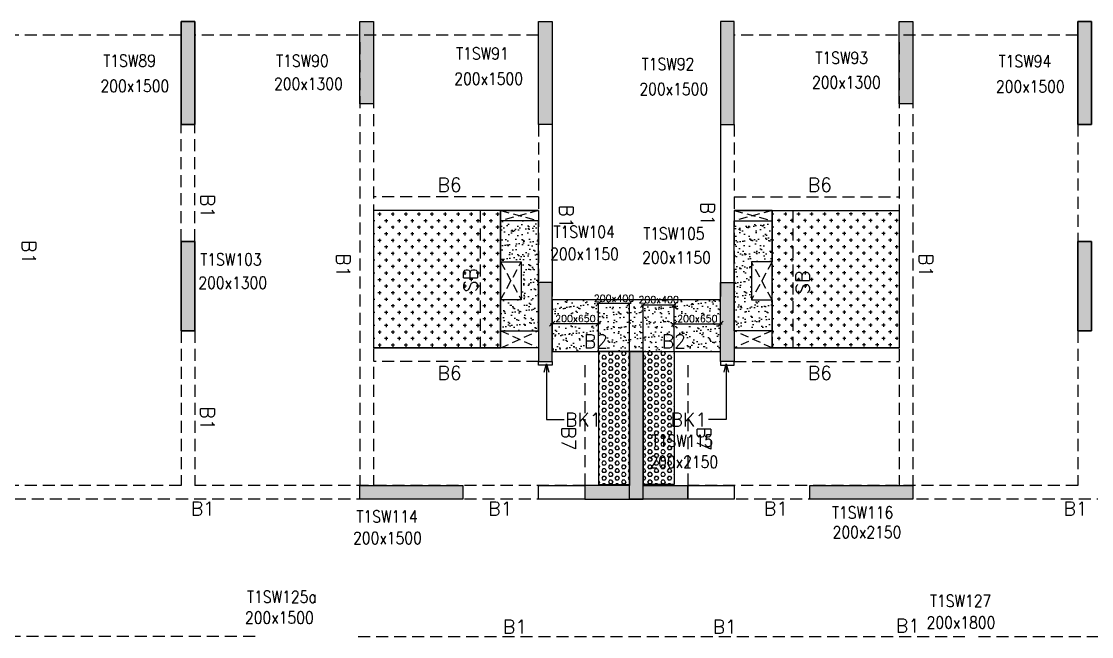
# Model space of a CAD drawing. Header units: millimetres. Extents: x 1078357 to 2594950, y -5122486 to -4636555.
# Drawn here: x 1651958 to 1667533, y -4661446 to -4652496 of the extents above; entities that cross this region are included whole.
import ezdxf

# ---------------------------------------------------------------- set-up
doc = ezdxf.new("R2010")
doc.units = ezdxf.units.MM
doc.header["$PDMODE"] = 35
for name, pattern in [('CONTINOUS', [0]), ('HIDDEN', [0.375, 0.25, -0.125]), ('New Retail block$0$CONTINOUS', [0])]:
    doc.linetypes.add(name, pattern=pattern)
doc.layers.get('0').update_dxf_attribs({"lineweight": 0})
doc.layers.get('Defpoints').update_dxf_attribs({"lineweight": 0})
for name, color, linetype, lineweight in [('A-_ANOTDIMA_D-', 6, 'Continuous', 13), ('COL. NO.', 30, 'Continuous', 25), ('COL. SIZE', 7, 'Continuous', 25), ('DIM', 9, 'Continuous', 25), ('HATCH', 8, 'Continuous', 30)]:
    doc.layers.add(name, color=color, linetype=linetype, lineweight=lineweight)
for name, color, linetype in [('B-200x325', 201, 'HIDDEN'), ('DROP SLAB', 8, 'Continuous'), ('NON STR. RCC WALL', 6, 'Continuous'), ('S-BEAM', 3, 'HIDDEN'), ('S-BEAM NO.', 6, 'Continuous'), ('S-COLUMN', 1, 'Continuous'), ('S-CUTOUT', 8, 'HIDDEN'), ('S-SLAB-PROJECTION', 54, 'New Retail block$0$CONTINOUS'), ('SLAB FOLD', 8, 'Continuous')]:
    doc.layers.add(name, color=color, linetype=linetype)
doc.styles.add('Roman', font='romans')
doc.styles.add('ROMANS', font='romans.shx', dxfattribs={"width": 0.85})
doc.dimstyles.new('HARESH', dxfattribs={"dimtxt": 150, "dimasz": 75, "dimexe": 0, "dimexo": 0, "dimgap": 25, "dimtad": 1, "dimdec": 0, "dimdsep": 46, "dimtxsty": 'Roman', "dimblk": 'OBLIQUE', "dimcen": 225, "dimdle": 25, "dimclrd": 2, "dimclre": 2, "dimclrt": 7, "dimadec": 8, "dimazin": 1, "dimtfac": 1, "dimtdec": 0, "dimtmove": 0, "dimatfit": 0, "dimfxl": 1, "dimlwd": -1, "dimlwe": -1, "dimarcsym": 0})
pattern_1 = [(180.03079016, (-2778183.15, 14069229.48), (-95.1987999, -95.3011726), [47.625, -142.875]), (270.03079016, (-2778206.98, 14069253.28), (95.3011726, -95.1987999), [47.625, -142.875])]
pattern_2 = [(180, (1586158.456, -4470491.11), (-7e-15, -54.992613), [31.75, -63.5]), (300, (1586158.456, -4470491.11), (47.625, 27.496307), [31.75, -63.5]), (240, (1586126.706, -4470491.11), (47.625, -27.496307), [31.75, -63.5])]

# ---------------------------------------------------------------- blocks, each defined once
blk = doc.blocks.new('_Oblique')
at = {"color": 0, "linetype": 'ByBlock', "lineweight": -2}
blk.add_line((-0.5, -0.5), (0.5, 0.5), dxfattribs=at)
blk = doc.blocks.new('*D1441')
at = {"layer": 'Defpoints', "color": 0, "ltscale": 700, "transparency": 16777216}
for p in [(1660358, -4656601), (1660358, -4657296, 0), (1660808, -4657296, 0)]:
    blk.add_point(p, dxfattribs=at)
at = {"layer": 'DIM', "color": 2, "ltscale": 700, "transparency": 16777216}
for p, q in [((1660833, -4656601), (1660333, -4656601)), ((1660358, -4657296), (1660358, -4656601)), ((1660808, -4657296), (1660808, -4656601))]:
    blk.add_line(p, q, dxfattribs=at)
at = {"layer": 'DIM', "color": 2, "ltscale": 700, "transparency": 16777216, "xscale": 75, "yscale": 75, "zscale": 75, "rotation": 180}
blk.add_blockref('_Oblique', (1660358, -4656601), dxfattribs=at)
at = {"layer": 'DIM', "color": 2, "ltscale": 700, "transparency": 16777216, "xscale": 75, "yscale": 75, "zscale": 75}
blk.add_blockref('_Oblique', (1660808, -4656601), dxfattribs=at)
at = {"layer": 'DIM', "color": 7, "ltscale": 700, "transparency": 16777216, "insert": (1660583, -4656526), "char_height": 150, "attachment_point": 5, "style": 'Roman'}
blk.add_mtext('{\\H0.666667x;200x400}', dxfattribs=at)
blk = doc.blocks.new('*D1442')
at = {"layer": 'Defpoints', "color": 0, "ltscale": 700, "transparency": 16777216}
for p in [(1659683, -4656894), (1659683, -4657296, 0), (1660358, -4657296, 0)]:
    blk.add_point(p, dxfattribs=at)
at = {"layer": 'DIM', "color": 2, "ltscale": 700, "transparency": 16777216}
for p, q in [((1660383, -4656894), (1659658, -4656894)), ((1659683, -4657296), (1659683, -4656894)), ((1660358, -4657296), (1660358, -4656894))]:
    blk.add_line(p, q, dxfattribs=at)
at = {"layer": 'DIM', "color": 2, "ltscale": 700, "transparency": 16777216, "xscale": 75, "yscale": 75, "zscale": 75, "rotation": 180}
blk.add_blockref('_Oblique', (1659683, -4656894), dxfattribs=at)
at = {"layer": 'DIM', "color": 2, "ltscale": 700, "transparency": 16777216, "xscale": 75, "yscale": 75, "zscale": 75}
blk.add_blockref('_Oblique', (1660358, -4656894), dxfattribs=at)
at = {"layer": 'DIM', "color": 7, "ltscale": 700, "transparency": 16777216, "insert": (1660021, -4656819), "char_height": 150, "attachment_point": 5, "style": 'Roman'}
blk.add_mtext('{\\H0.666667x;200x650}', dxfattribs=at)
blk = doc.blocks.new('*D1443')
at = {"layer": 'Defpoints', "color": 0, "ltscale": 700, "transparency": 16777216}
for p in [(1661458, -4656619), (1661008, -4657296, 0), (1661458, -4657296, 0)]:
    blk.add_point(p, dxfattribs=at)
at = {"layer": 'DIM', "color": 2, "ltscale": 700, "transparency": 16777216}
for p, q in [((1660983, -4656619), (1661483, -4656619)), ((1661008, -4657296), (1661008, -4656619)), ((1661458, -4657296), (1661458, -4656619))]:
    blk.add_line(p, q, dxfattribs=at)
at = {"layer": 'DIM', "color": 2, "ltscale": 700, "transparency": 16777216, "xscale": 75, "yscale": 75, "zscale": 75, "rotation": 180}
blk.add_blockref('_Oblique', (1661008, -4656619), dxfattribs=at)
at = {"layer": 'DIM', "color": 2, "ltscale": 700, "transparency": 16777216, "xscale": 75, "yscale": 75, "zscale": 75}
blk.add_blockref('_Oblique', (1661458, -4656619), dxfattribs=at)
at = {"layer": 'DIM', "color": 7, "ltscale": 700, "transparency": 16777216, "insert": (1661233, -4656544), "char_height": 150, "attachment_point": 5, "style": 'Roman'}
blk.add_mtext('{\\H0.666667x;200x400}', dxfattribs=at)
blk = doc.blocks.new('*D1444')
at = {"layer": 'Defpoints', "color": 0, "ltscale": 700, "transparency": 16777216}
for p in [(1662133, -4656896), (1661458, -4657296, 0), (1662133, -4657296, 0)]:
    blk.add_point(p, dxfattribs=at)
at = {"layer": 'DIM', "color": 2, "ltscale": 700, "transparency": 16777216}
for p, q in [((1661433, -4656896), (1662158, -4656896)), ((1661458, -4657296), (1661458, -4656896)), ((1662133, -4657296), (1662133, -4656896))]:
    blk.add_line(p, q, dxfattribs=at)
at = {"layer": 'DIM', "color": 2, "ltscale": 700, "transparency": 16777216, "xscale": 75, "yscale": 75, "zscale": 75, "rotation": 180}
blk.add_blockref('_Oblique', (1661458, -4656896), dxfattribs=at)
at = {"layer": 'DIM', "color": 2, "ltscale": 700, "transparency": 16777216, "xscale": 75, "yscale": 75, "zscale": 75}
blk.add_blockref('_Oblique', (1662133, -4656896), dxfattribs=at)
at = {"layer": 'DIM', "color": 7, "ltscale": 700, "transparency": 16777216, "insert": (1661796, -4656821), "char_height": 150, "attachment_point": 5, "style": 'Roman'}
blk.add_mtext('{\\H0.666667x;200x650}', dxfattribs=at)
blk = doc.blocks.new('G$CD63B60BD')
at = {"layer": 'COL. NO.', "linetype": 'Continuous', "style": 'ROMANS', "width": 0.85}
for s, p in [('T1SW91', (74827, 15346, -320)), ('T1SW93', (80056, 15282, -320)), ('T1SW89', (69692, 15241, -320)), ('T1SW90', (72207, 15239, -270)), ('T1SW92', (77528, 15192, -320)), ('T1SW94', (82723, 15234, -320)), ('T1SW104', (76244, 12751, -320)), ('T1SW105', (77550, 12725, -320)), ('T1SW103', (71104, 12350, -320)), ('T1SW115', (77672, 9711, -320)), ('T1SW114', (73376, 8609, -320)), ('T1SW116', (80297, 8667, -320)), ('T1SW125a', (71784, 7441, -320)), ('T1SW127', (81723, 7381, -320))]:
    blk.add_text(s, height=175, dxfattribs=at).set_placement(p)
at = {"layer": 'COL. SIZE', "linetype": 'Continuous', "style": 'ROMANS', "width": 0.85}
for s, p in [('200x1500', (74800, 14979, -320)), ('200x1500', (69651, 14873, -320)), ('200x1300', (72177, 14904, -270)), ('200x1500', (77494, 14828, -320)), ('200x1300', (80006, 14926, -320)), ('200x1500', (82683, 14866, -320)), ('200x1150', (76195, 12430, -320)), ('200x1150', (77534, 12377, -320)), ('200x1300', (71075, 12010, -320)), ('200x2150', (77639, 9404, -320)), ('200x1500', (73327, 8296, -320)), ('200x2150', (80306, 8381, -320)), ('200x1500', (71754, 7138, -320)), ('200x1800', (81674, 7067, -320))]:
    blk.add_text(s, height=175, dxfattribs=at).set_placement(p)

msp = doc.modelspace()

# ---------------------------------------------------------------- hatches: boundary and pattern name
at = {"layer": 'DROP SLAB'}
h = msp.add_hatch(dxfattribs=at)
h.set_pattern_fill('CROSS', color=8, scale=15, angle=179.96921)
h.set_pattern_definition(pattern_1)
h.paths.add_polyline_path([(1658933, -4655246.4), (1657083.3, -4655246.4), (1657083.3, -4657246.2), (1658933, -4657246.2)])
h = msp.add_hatch(dxfattribs=at)
h.set_pattern_fill('CROSS', color=8, scale=15, angle=0.03079)
h.set_pattern_definition(pattern_1)
h.paths.add_polyline_path([(1662883.4, -4655246.4), (1664733.3, -4655246.4), (1664733.3, -4657246.2), (1662883.4, -4657246.2)])
at = {"layer": 'HATCH'}
h = msp.add_hatch(dxfattribs=at)
h.set_pattern_fill('AR-SAND', color=8, scale=3, angle=0.02985)
h.set_pattern_definition([(37.47015413, (-3372550.3, 18703112.5), (-4.72361136, 146.8264517), [0, -115.824, 0, -129.54, 0, -123.825]), (7.4701541, (-3372550.3, 18703112.5), (134.9689868, 214.9772528), [0, -62.484, 0, -104.394, 0, -40.005]), (327.4701541, (-3372644.03, 18703112.55), (237.2979035, 0.3075449), [0, -38.1, 0, -137.16, 0, -179.07]), (317.4701541, (-3372644.03, 18703112.55), (229.1017424, 66.759465), [0, -19.05, 0, -89.916, 0, -102.87])])
h.paths.add_polyline_path([(1659482.7, -4655396.1), (1658932.7, -4655396.1), (1658932.7, -4655996.2), (1659232.7, -4655996.2), (1659232.7, -4656546.1), (1658932.7, -4656546.1), (1658932.7, -4656996.1), (1659482.7, -4656996.1)])
h = msp.add_hatch(dxfattribs=at)
h.set_pattern_fill('AR-SAND', color=8, scale=3, angle=179.97015)
h.set_pattern_definition([(37.47015413, (-3372549.53, 18703112.43), (-4.72361136, 146.8264517), [0, -115.824, 0, -129.54, 0, -123.825]), (7.4701541, (-3372549.53, 18703112.43), (134.9689868, 214.9772528), [0, -62.484, 0, -104.394, 0, -40.005]), (327.4701541, (-3372643.26, 18703112.48), (237.2979035, 0.3075449), [0, -38.1, 0, -137.16, 0, -179.07]), (317.4701541, (-3372643.26, 18703112.48), (229.1017424, 66.759465), [0, -19.05, 0, -89.916, 0, -102.87])])
h.paths.add_polyline_path([(1662333.4, -4655396.2), (1662883.4, -4655396.2), (1662883.4, -4655996.2), (1662583.4, -4655996.2), (1662583.4, -4656546.2), (1662883.4, -4656546.1), (1662883.4, -4656996.2), (1662333.4, -4656996.2)])
h = msp.add_hatch(dxfattribs=at)
h.set_pattern_fill('AR-SAND', color=8, scale=3, angle=179.97015)
h.set_pattern_definition([(37.4701541, (-2414324.65, 14019043.21), (-4.72361136, 146.8264517), [0, -115.824, 0, -129.54, 0, -123.825]), (7.4701541, (-2414324.65, 14019043.21), (134.9689868, 214.9772528), [0, -62.484, 0, -104.394, 0, -40.005]), (327.4701541, (-2414418.38, 14019043.26), (237.2979035, 0.3075449), [0, -38.1, 0, -137.16, 0, -179.07]), (317.4701541, (-2414418.38, 14019043.26), (229.1017424, 66.759465), [0, -19.05, 0, -89.916, 0, -102.87])])
h.paths.add_polyline_path([(1662133.6, -4656546.1), (1659683.6, -4656546.1), (1659683.6, -4657296.1), (1662133.6, -4657296.1)])
h = msp.add_hatch(dxfattribs=at)
h.set_pattern_fill('AR-SAND', color=8, scale=3, angle=179.97015)
h.set_pattern_definition([(37.4701541, (-2414324.74, 14019043.21), (-4.72361136, 146.8264517), [0, -115.824, 0, -129.54, 0, -123.825]), (7.4701541, (-2414324.74, 14019043.21), (134.9689868, 214.9772528), [0, -62.484, 0, -104.394, 0, -40.005]), (327.4701541, (-2414418.47, 14019043.26), (237.2979035, 0.3075449), [0, -38.1, 0, -137.16, 0, -179.07]), (317.4701541, (-2414418.47, 14019043.26), (229.1017424, 66.759465), [0, -19.05, 0, -89.916, 0, -102.87])])
h.paths.add_polyline_path([(1662133.5, -4656696.1), (1659683.5, -4656696.1), (1659683.5, -4657296.1), (1662133.5, -4657296.1)])
at = {"layer": 'HATCH', "ltscale": 1000}
h = msp.add_hatch(dxfattribs=at)
h.set_pattern_fill('HEX', color=8, scale=10, angle=180)
h.set_pattern_definition(pattern_2)
h.paths.add_polyline_path([(1660808.4, -4659235.5), (1660358.4, -4659235.5), (1660358.4, -4657296.2), (1660808.4, -4657296.2)])
h = msp.add_hatch(dxfattribs=at)
h.set_pattern_fill('HEX', color=8, scale=10, angle=180)
h.set_pattern_definition(pattern_2)
h.paths.add_polyline_path([(1661458.4, -4659236), (1661008.4, -4659236), (1661008.4, -4657296.1), (1661458.4, -4657296.1)])
at = {"layer": 'S-COLUMN', "lineweight": 25, "extrusion": (-1.00316e-06, 2.11765e-11, 1)}
h = msp.add_hatch(color=1, dxfattribs=at)
h.dxf.hatch_style = 1
h.paths.add_polyline_path([(1654283.3, -4652496.2), (1654483.3, -4652496.2), (1654483.3, -4653996.1), (1654283.3, -4653996.1)])
at = {"layer": 'S-COLUMN', "lineweight": 25, "extrusion": (1.00316e-06, 1.91639e-11, 1)}
h = msp.add_hatch(color=1, dxfattribs=at)
h.dxf.hatch_style = 1
h.paths.add_polyline_path([(1654483.3, -4652496.2), (1654283.3, -4652496.2), (1654283.3, -4653996.1), (1654483.3, -4653996.1)])
at = {"layer": 'S-COLUMN', "lineweight": 25}
h = msp.add_hatch(color=1, dxfattribs=at)
h.dxf.hatch_style = 1
h.paths.add_polyline_path([(1656883.3, -4653696.2), (1657083.3, -4653696.2), (1657083.3, -4652496.2), (1656883.3, -4652496.2)])
at = {"layer": 'S-COLUMN', "lineweight": 25, "extrusion": (-1.00316e-06, 2.11765e-11, 1)}
h = msp.add_hatch(color=1, dxfattribs=at)
h.dxf.hatch_style = 1
h.paths.add_polyline_path([(1659483.3, -4652496.2), (1659683.3, -4652496.2), (1659683.3, -4653996.1), (1659483.3, -4653996.1)])
at = {"layer": 'S-COLUMN', "lineweight": 25, "extrusion": (1.00316e-06, 1.91639e-11, 1)}
h = msp.add_hatch(color=1, dxfattribs=at)
h.dxf.hatch_style = 1
h.paths.add_polyline_path([(1662333.3, -4652496.2), (1662133.3, -4652496.2), (1662133.3, -4653996.1), (1662333.3, -4653996.1)])
at = {"layer": 'S-COLUMN', "lineweight": 25}
h = msp.add_hatch(color=1, dxfattribs=at)
h.dxf.hatch_style = 1
h.paths.add_polyline_path([(1664733.3, -4653696.2), (1664933.3, -4653696.2), (1664933.3, -4652496.2), (1664733.3, -4652496.2)])
at = {"layer": 'S-COLUMN', "lineweight": 25, "extrusion": (-1.00316e-06, 2.11765e-11, 1)}
h = msp.add_hatch(color=1, dxfattribs=at)
h.dxf.hatch_style = 1
h.paths.add_polyline_path([(1667333.3, -4652496.2), (1667533.3, -4652496.2), (1667533.3, -4653996.1), (1667333.3, -4653996.1)])
at = {"layer": 'S-COLUMN', "lineweight": 25, "extrusion": (1.00316e-06, 1.91639e-11, 1)}
h = msp.add_hatch(color=1, dxfattribs=at)
h.dxf.hatch_style = 1
h.paths.add_polyline_path([(1667533.3, -4652496.2), (1667333.3, -4652496.2), (1667333.3, -4653996.1), (1667533.3, -4653996.1)])
at = {"layer": 'S-COLUMN', "lineweight": 25, "extrusion": (-1.00316e-06, 2.11765e-11, 1)}
h = msp.add_hatch(color=1, dxfattribs=at)
h.dxf.hatch_style = 1
h.paths.add_polyline_path([(1654283.3, -4656996.1), (1654483.3, -4656996.1), (1654483.3, -4655696.1), (1654283.3, -4655696.1)])
at = {"layer": 'S-COLUMN', "lineweight": 25, "extrusion": (1.00316e-06, 1.91639e-11, 1)}
h = msp.add_hatch(color=1, dxfattribs=at)
h.dxf.hatch_style = 1
h.paths.add_polyline_path([(1654483.3, -4656996.1), (1654283.3, -4656996.1), (1654283.3, -4655696.1), (1654483.3, -4655696.1)])
at = {"layer": 'S-COLUMN', "lineweight": 25, "extrusion": (-1.00316e-06, 2.11765e-11, 1)}
h = msp.add_hatch(color=1, dxfattribs=at)
h.dxf.hatch_style = 1
h.paths.add_polyline_path([(1667333.3, -4656996.1), (1667533.3, -4656996.1), (1667533.3, -4655696.1), (1667333.3, -4655696.1)])
at = {"layer": 'S-COLUMN', "lineweight": 25, "extrusion": (1.00316e-06, 1.91639e-11, 1)}
h = msp.add_hatch(color=1, dxfattribs=at)
h.dxf.hatch_style = 1
h.paths.add_polyline_path([(1667533.3, -4656996.1), (1667333.3, -4656996.1), (1667333.3, -4655696.1), (1667533.3, -4655696.1)])
at = {"layer": 'S-COLUMN', "lineweight": 25, "extrusion": (-1.00316e-06, 2.11765e-11, 1)}
h = msp.add_hatch(color=1, dxfattribs=at)
h.dxf.hatch_style = 1
h.paths.add_polyline_path([(1659483.3, -4657446.2), (1659683.3, -4657446.2), (1659683.3, -4656296.2), (1659483.3, -4656296.2)])
at = {"layer": 'S-COLUMN', "lineweight": 25, "extrusion": (1.00316e-06, 1.91639e-11, 1)}
h = msp.add_hatch(color=1, dxfattribs=at)
h.dxf.hatch_style = 1
h.paths.add_polyline_path([(1662333.3, -4657446.2), (1662133.3, -4657446.2), (1662133.3, -4656296.2), (1662333.3, -4656296.2)])
at = {"layer": 'S-COLUMN', "lineweight": 25}
h = msp.add_hatch(color=1, dxfattribs=at)
h.dxf.hatch_style = 1
h.paths.add_polyline_path([(1660808.3, -4659246.3), (1660158.3, -4659246.3), (1660158.3, -4659446.3), (1661008.3, -4659446.3), (1661008.3, -4657296.3), (1660808.3, -4657296.3)])
at = {"layer": 'S-COLUMN', "lineweight": 25, "extrusion": (1.00316e-06, 1.91639e-11, 1)}
h = msp.add_hatch(color=1, dxfattribs=at)
h.dxf.hatch_style = 1
h.paths.add_polyline_path([(1661008.3, -4659246.3), (1661658.3, -4659246.3), (1661658.3, -4659446.3), (1660808.3, -4659446.3), (1660808.3, -4657296.3), (1661008.3, -4657296.3)])
at = {"layer": 'S-COLUMN', "lineweight": 25}
h = msp.add_hatch(color=1, dxfattribs=at)
h.dxf.hatch_style = 1
h.paths.add_polyline_path([(1656883.3, -4659246.1), (1658383.3, -4659246.1), (1658383.3, -4659446.1), (1656883.3, -4659446.1)])
h = msp.add_hatch(color=1, dxfattribs=at)
h.dxf.hatch_style = 1
h.paths.add_polyline_path([(1663433.3, -4659246.1), (1664933.3, -4659246.1), (1664933.3, -4659446.1), (1663433.3, -4659446.1)])

# ---------------------------------------------------------------- linework, layer by layer
at = {"layer": 'DROP SLAB', "color": 3, "linetype": 'CONTINOUS', "ltscale": 500, "elevation": 0}
for points in [[(1658933, -4655246.4), (1657083.3, -4655246.4), (1657083.3, -4657246.2), (1658933, -4657246.2)], [(1658933, -4655246.4), (1659483, -4655246.4), (1659483, -4655396.2), (1658933, -4655396.2)], [(1662883.4, -4655246.4), (1662333.4, -4655246.4), (1662333.4, -4655396.2), (1662883.4, -4655396.2)], [(1662883.4, -4655246.4), (1664733.3, -4655246.4), (1664733.3, -4657246.2), (1662883.4, -4657246.2)], [(1658933.4, -4655996.1), (1659233.4, -4655996.1), (1659233.4, -4656546.1), (1658933.4, -4656546.1)], [(1662883.4, -4655996.2), (1662583.4, -4655996.2), (1662583.4, -4656546.2), (1662883.4, -4656546.2)], [(1658933.5, -4656996.2), (1659483.3, -4656996.2), (1659483.3, -4657246.2), (1658933.5, -4657246.2)], [(1662883.4, -4656996.2), (1662333.6, -4656996.2), (1662333.6, -4657246.2), (1662883.4, -4657246.2)]]:
    msp.add_lwpolyline(points, close=True, dxfattribs=at)
at = {"layer": 'NON STR. RCC WALL', "elevation": 0}
for points in [[(1660158.3, -4659246.3), (1660158.3, -4659446.3), (1659483.3, -4659446.2), (1659483.3, -4659246.2)], [(1662333.3, -4659246.2), (1662333.3, -4659446.2), (1661658.3, -4659446.3), (1661658.3, -4659246.3)]]:
    msp.add_lwpolyline(points, close=True, dxfattribs=at)
at = {"layer": 'S-BEAM', "linetype": 'HIDDEN', "ltscale": 700}
for p, q in [((1654283.5, -4652696.1, 0), (1649283.5, -4652696.1, 0)), ((1659483.5, -4652696.1, 0), (1654483.5, -4652696.1, 0)), ((1667333.5, -4652696.1, 0), (1662333.5, -4652696.1, 0)), ((1656883.5, -4652796.2, 0), (1656883.5, -4659246, 0)), ((1657083.5, -4652796.2, 0), (1657083.5, -4659246, 0)), ((1664733.5, -4652796.2, 0), (1664733.5, -4659246, 0)), ((1664933.5, -4652796.2, 0), (1664933.5, -4659246, 0)), ((1654283.5, -4655696.1, 0), (1654283.5, -4653996.1, 0)), ((1654483.5, -4655696.1, 0), (1654483.5, -4653996.1, 0)), ((1659483.5, -4653996.1, 0), (1659483.5, -4656496.1, 0)), ((1662333.5, -4653996.1, 0), (1662333.5, -4656496.1, 0)), ((1667333.5, -4653996.1, 0), (1667333.5, -4655696.1, 0)), ((1658633, -4655246.4, 0), (1658633, -4657246.2, 0)), ((1662883.3, -4655246.6, 0), (1662883.3, -4657246.4, 0)), ((1663183.3, -4655246.6, 0), (1663183.3, -4657246.4, 0)), ((1654283.5, -4656996.2, 0), (1654283.5, -4659246.1, 0)), ((1654483.5, -4656996.2, 0), (1654483.5, -4659246.1, 0)), ((1667333.5, -4656996.2, 0), (1667333.5, -4659246.1, 0)), ((1654283.5, -4659246, 0), (1647958.3, -4659246, 0)), ((1660158.3, -4659246, 0), (1654483.5, -4659246, 0)), ((1667333.5, -4659246, 0), (1661658.3, -4659246, 0)), ((1660158.3, -4659446, 0), (1647958.3, -4659446, 0)), ((1669883.5, -4659446, 0), (1661658.3, -4659446, 0)), ((1655358.5, -4661446.1, 0), (1650858.5, -4661446.1, 0)), ((1656858.5, -4661446.1, 0), (1665688.5, -4661446.1, 0)), ((1665888.5, -4661446.1, 0), (1669883.5, -4661446.1, 0))]:
    msp.add_line(p, q, dxfattribs=at)
at = {"layer": 'S-BEAM', "linetype": 'CONTINOUS', "ltscale": 700}
for p, q in [((1659683.5, -4653996.1, 0), (1659683.5, -4656496.1, 0)), ((1662133.5, -4653996.1, 0), (1662133.5, -4656496.1, 0))]:
    msp.add_line(p, q, dxfattribs=at)
at = {"layer": 'S-BEAM', "ltscale": 700}
for p, q in [((1659483.3, -4655046.4, 0), (1657083.3, -4655046.4, 0)), ((1662333.3, -4655046.4, 0), (1664733.3, -4655046.4, 0)), ((1659483.1, -4657446.2, 0), (1657083.3, -4657446.2, 0)), ((1660158.2, -4657496.1, 0), (1660158.2, -4659246.1)), ((1661658.4, -4657496.1, 0), (1661658.4, -4659246.1)), ((1662333.4, -4657446.2, 0), (1664733.2, -4657446.2, 0))]:
    msp.add_line(p, q, dxfattribs=at)
at = {"layer": 'S-BEAM', "linetype": 'Continuous', "ltscale": 700}
for p, q in [((1659483.3, -4655246.4, 0), (1657083.3, -4655246.4, 0)), ((1662333.3, -4655246.4, 0), (1664733.3, -4655246.4, 0)), ((1659483.1, -4657246.2, 0), (1657083.3, -4657246.2, 0)), ((1662333.4, -4657246.2, 0), (1664733.2, -4657246.2, 0)), ((1660358.2, -4657496.1, 0), (1660358.2, -4659235.5, 0)), ((1661458.4, -4657496.1, 0), (1661458.4, -4659235.5, 0))]:
    msp.add_line(p, q, dxfattribs=at)
at = {"layer": 'S-BEAM', "linetype": 'ByBlock', "ltscale": 700}
msp.add_line((1658933, -4655246.4, 0), (1658933, -4657246.2, 0), dxfattribs=at)
at = {"layer": 'S-BEAM', "linetype": 'Continuous', "ltscale": 700, "elevation": 0}
for points in [[(1659483.6, -4657446.1), (1659683.6, -4657446.1), (1659683.6, -4657496.3), (1659483.6, -4657496.3)], [(1662333.6, -4657446.1), (1662133.5, -4657446.1), (1662133.5, -4657496.3), (1662333.6, -4657496.3)]]:
    msp.add_lwpolyline(points, close=True, dxfattribs=at)
at = {"layer": 'S-COLUMN', "color": 1, "lineweight": 25, "extrusion": (-1.00316e-06, 2.11765e-11, 1), "elevation": -1.7}
for points in [[(1654283.3, -4652496.2), (1654483.3, -4652496.2), (1654483.3, -4653996.1), (1654283.3, -4653996.1)], [(1659483.3, -4652496.2), (1659683.3, -4652496.2), (1659683.3, -4653996.1), (1659483.3, -4653996.1)], [(1667333.3, -4652496.2), (1667533.3, -4652496.2), (1667533.3, -4653996.1), (1667333.3, -4653996.1)], [(1654283.3, -4656996.1), (1654483.3, -4656996.1), (1654483.3, -4655696.1), (1654283.3, -4655696.1)], [(1667333.3, -4656996.1), (1667533.3, -4656996.1), (1667533.3, -4655696.1), (1667333.3, -4655696.1)], [(1659483.3, -4657446.2), (1659683.3, -4657446.2), (1659683.3, -4656296.2), (1659483.3, -4656296.2)]]:
    msp.add_lwpolyline(points, close=True, dxfattribs=at)
at = {"layer": 'S-COLUMN', "color": 1, "lineweight": 25, "extrusion": (1.00316e-06, 1.91639e-11, 1)}
for points, elevation in [([(1654483.3, -4652496.2), (1654283.3, -4652496.2), (1654283.3, -4653996.1), (1654483.3, -4653996.1)], 1.7), ([(1662333.3, -4652496.2), (1662133.3, -4652496.2), (1662133.3, -4653996.1), (1662333.3, -4653996.1)], 1.7), ([(1667533.3, -4652496.2), (1667333.3, -4652496.2), (1667333.3, -4653996.1), (1667533.3, -4653996.1)], 1.7), ([(1654483.3, -4656996.1), (1654283.3, -4656996.1), (1654283.3, -4655696.1), (1654483.3, -4655696.1)], 1.7), ([(1667533.3, -4656996.1), (1667333.3, -4656996.1), (1667333.3, -4655696.1), (1667533.3, -4655696.1)], 1.4), ([(1662333.3, -4657446.2), (1662133.3, -4657446.2), (1662133.3, -4656296.2), (1662333.3, -4656296.2)], 1.7)]:
    msp.add_lwpolyline(points, close=True, dxfattribs=dict(at, elevation=elevation))
at = {"layer": 'S-COLUMN', "color": 1, "lineweight": 25, "elevation": 0}
for points in [[(1656883.3, -4652496.2), (1657083.3, -4652496.2), (1657083.3, -4653696.2), (1656883.3, -4653696.2)], [(1664733.3, -4652496.2), (1664933.3, -4652496.2), (1664933.3, -4653696.2), (1664733.3, -4653696.2)], [(1656883.3, -4659246.1), (1658383.3, -4659246.1), (1658383.3, -4659446.1), (1656883.3, -4659446.1)], [(1663433.3, -4659246.1), (1664933.3, -4659246.1), (1664933.3, -4659446.1), (1663433.3, -4659446.1)]]:
    msp.add_lwpolyline(points, close=True, dxfattribs=at)
msp.add_lwpolyline([(1660808.3, -4659246.3), (1660158.3, -4659246.3), (1660158.3, -4659446.3), (1661008.3, -4659446.3), (1661008.3, -4657296.3), (1660808.3, -4657296.3), (1660808.3, -4659246.3)], dxfattribs=at)
at = {"layer": 'S-COLUMN', "color": 1, "lineweight": 25, "extrusion": (1.00316e-06, 1.91639e-11, 1), "elevation": 1.7}
msp.add_lwpolyline([(1661008.3, -4659246.3), (1661658.3, -4659246.3), (1661658.3, -4659446.3), (1660808.3, -4659446.3), (1660808.3, -4657296.3), (1661008.3, -4657296.3), (1661008.3, -4659246.3)], dxfattribs=at)
at = {"layer": 'S-CUTOUT', "ltscale": 500}
for p, q in [((1659483, -4655246.2, 0), (1658933, -4655396.2, 0)), ((1658933.8, -4655246.4, 0), (1659483, -4655396.2, 0)), ((1662333.4, -4655246.2, 0), (1662883.4, -4655396.2, 0)), ((1662882.6, -4655246.4, 0), (1662333.4, -4655396.2, 0)), ((1658933.3, -4655996.1, 0), (1659233.4, -4656546.1, 0)), ((1658933.3, -4656546.1, 0), (1659233.4, -4655996.1, 0)), ((1662883.5, -4655996.2, 0), (1662583.4, -4656546.2, 0)), ((1662883.5, -4656546.2, 0), (1662583.4, -4655996.2, 0)), ((1658933.5, -4656996.2, 0), (1659483.3, -4657246.2, 0)), ((1658933.5, -4657246.2, 0), (1659483.5, -4656996.2, 0)), ((1662883.4, -4657246.2, 0), (1662333.4, -4656996.2, 0)), ((1662883.4, -4656996.2, 0), (1662333.6, -4657246.2, 0))]:
    msp.add_line(p, q, dxfattribs=at)
at = {"layer": 'S-SLAB-PROJECTION', "elevation": 0}
msp.add_lwpolyline([(1662133.6, -4656546.1), (1659683.6, -4656546.1), (1659683.6, -4657296.1), (1662133.6, -4657296.1)], close=True, dxfattribs=at)
at = {"layer": 'SLAB FOLD', "color": 8, "ltscale": 1000, "elevation": 0}
for points in [[(1659482.7, -4655396.1), (1658932.7, -4655396.1), (1658932.7, -4655996.2), (1659232.7, -4655996.2), (1659232.7, -4656546.1), (1658932.7, -4656546.1), (1658932.7, -4656996.1), (1659482.7, -4656996.1), (1659482.7, -4655396.1)], [(1662333.4, -4655396.2), (1662883.4, -4655396.2), (1662883.4, -4655996.2), (1662583.4, -4655996.2), (1662583.4, -4656546.2), (1662883.4, -4656546.1), (1662883.4, -4656996.2), (1662333.4, -4656996.2), (1662333.4, -4655396.2)]]:
    msp.add_lwpolyline(points, dxfattribs=at)
for points in [[(1660358.3, -4659235.5), (1660808.3, -4659235.5), (1660808.3, -4657296.2), (1660358.3, -4657296.2)], [(1661458.6, -4659235.5), (1661008.5, -4659235.5), (1661008.5, -4657296.2), (1661458.6, -4657296.2)]]:
    msp.add_lwpolyline(points, close=True, dxfattribs=at)

# ---------------------------------------------------------------- block references
at = {"layer": 'A-_ANOTDIMA_D-', "color": 2, "ltscale": 700}
msp.add_blockref('G$CD63B60BD', (1583458.3, -4668396.1, 0), dxfattribs=at)

# ---------------------------------------------------------------- texts
at = {"layer": 'B-200x325', "linetype": 'Continuous', "ltscale": 700, "style": 'ROMANS'}
for rotation, p in [(0.00055, (1658013.8, -4654974.3, -2.7)), (359.99866, (1663402.8, -4654974.2, -2.7)), (0.00055, (1658013.8, -4657711.4, -2.7)), (359.99866, (1663402.8, -4657711.4, -2.7))]:
    msp.add_text('B6', height=200, rotation=rotation, dxfattribs=at).set_placement(p)
at = {"layer": 'S-BEAM NO.', "linetype": 'HIDDEN', "ltscale": 500, "style": 'ROMANS'}
for rotation, p in [(269.99906, (1654567.4, -4655010.1, -2.7)), (269.99906, (1659790, -4655162, -2.7)), (269.99906, (1661847.5, -4655123.2, -2.7)), (269.99906, (1651967.4, -4655680.3, -2.7)), (269.99906, (1656544.9, -4655871.1, -2.7)), (269.99906, (1665024, -4655871.1, -2.7)), (269.99906, (1654566.7, -4658098.1, -2.7)), (359.99906, (1654422.9, -4659683.3, -2.7)), (359.99906, (1658751.9, -4659683.3, -2.7)), (359.99906, (1662764, -4659683.3, -2.7)), (359.99906, (1667123.6, -4659683.3, -2.7)), (359.99906, (1658966.7, -4661402.2, -2.7)), (359.99906, (1662018.6, -4661402.3, -2.7)), (359.99906, (1664684, -4661388.1, -2.7))]:
    msp.add_text('B1', height=200, rotation=rotation, dxfattribs=at).set_placement(p)
at = {"layer": 'S-BEAM NO.', "linetype": 'Continuous', "ltscale": 700, "style": 'ROMANS'}
for s, rotation, p in [('SB', 90.00094, (1658594.7, -4656434.7, -2.7)), ('SB', 90.00094, (1663428, -4656470.7, -2.7)), ('BK1', 359.99906, (1659869.6, -4658390.1, -2.7)), ('BK1', 0.00094, (1661404.6, -4658390.1, -2.7)), ('B7', 269.99866, (1659822.8, -4658388.2, -5.4)), ('B7', 269.99866, (1661793.2, -4658392.5, -2.7))]:
    msp.add_text(s, height=200, rotation=rotation, dxfattribs=at).set_placement(p)
at = {"layer": 'S-BEAM NO.', "linetype": 'Continuous', "ltscale": 500, "style": 'ROMANS'}
for p in [(1660141.4, -4657249, -2.7), (1661278.1, -4657249, -2.7)]:
    msp.add_text('B2', height=200, dxfattribs=at).set_placement(p)

# ---------------------------------------------------------------- dimensions: what is measured, and where the dimension line sits
at = {"layer": 'DIM', "ltscale": 700}
for base, p1, p2, picture, middle in [((1660358, -4656600.6, 0), (1660808.1, -4657295.6, 0), (1660358, -4657295.6, 0), '*D1441', (1660583, -4656600.6, 0)), ((1661458.2, -4656618.8, 0), (1661008.1, -4657295.6, 0), (1661458.2, -4657295.6, 0), '*D1443', (1661233.2, -4656618.8, 0))]:
    dim = msp.add_linear_dim(base=base, p1=p1, p2=p2, text='{\\H0.666667x;200x400}', dimstyle='HARESH', override={"dimtxsty": 'Roman'}, dxfattribs=at)
    dim.commit()
    dim.dimension.update_dxf_attribs({"geometry": picture, "text_midpoint": middle, "dimtype": 160})
for base, p1, p2, picture, middle in [((1659683.3, -4656893.5, 0), (1660358, -4657295.6, 0), (1659683.3, -4657295.6, 0), '*D1442', (1660020.6, -4656818.5, 0)), ((1662133.1, -4656895.5, 0), (1661458.2, -4657295.6, 0), (1662133.1, -4657295.6, 0), '*D1444', (1661795.7, -4656820.5, 0))]:
    dim = msp.add_linear_dim(base=base, p1=p1, p2=p2, text='{\\H0.666667x;200x650}', dimstyle='HARESH', override={"dimtxsty": 'Roman', "dimtmove": 1}, dxfattribs=at)
    dim.commit()
    dim.dimension.update_dxf_attribs({"geometry": picture, "text_midpoint": middle})

# ---------------------------------------------------------------- leaders
at = {"layer": 'S-BEAM NO.', "linetype": 'Continuous', "ltscale": 700}
for points in [[(1659600.1, -4657476.4, 0), (1659600.1, -4658287.8, 0), (1659858.9, -4658287.8, 0)], [(1662217.1, -4657476.4, 0), (1662217.1, -4658287.8, 0), (1661958.2, -4658287.8, 0)]]:
    msp.add_leader(points, dimstyle='HARESH', override={"dimasz": 125, "dimgap": 25, "dimtad": 0, "dimldrblk": 'Open30'}, dxfattribs=at)

doc.saveas('drawing.dxf')
